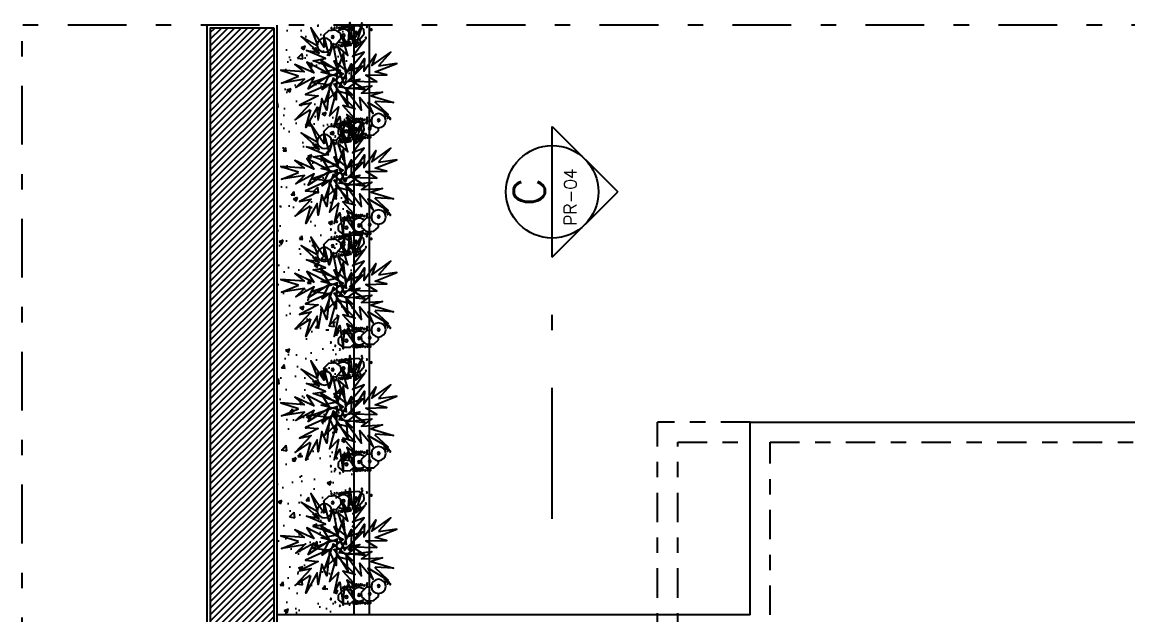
# Model space of a CAD drawing. Header units: millimetres. Extents: x 1999 to 2304, y 1614 to 1800.
# Drawn here: x 2206.26 to 2213.42, y 1641.02 to 1644.87 of the extents above; entities that cross this region are included whole.
import ezdxf
from ezdxf.enums import TextEntityAlignment as Align

# ---------------------------------------------------------------- set-up
doc = ezdxf.new("R2010")
doc.units = ezdxf.units.MM
doc.header["$LTSCALE"] = 0.03
doc.linetypes.add('DASHDOT', pattern=[25.4, 12.7, -6.35, 0, -6.35])
doc.linetypes.add('HIDDEN', pattern=[9.525, 6.35, -3.175])
for name, color, linetype in [('PL1', 1, 'Continuous'), ('PL250', 250, 'Continuous'), ('PL251', 251, 'Continuous'), ('PL3', 3, 'Continuous'), ('Projeção', 250, 'HIDDEN'), ('Texto', 4, 'Continuous'), ('Vegetação', 84, 'Continuous')]:
    doc.layers.add(name, color=color, linetype=linetype)
doc.styles.add('COTA50', font='ROMANS.shx', dxfattribs={"height": 0.08})
doc.styles.add('TIT50', font='ROMANS.SHX', dxfattribs={"height": 0.2})

# ---------------------------------------------------------------- blocks, each defined once
blk = doc.blocks.new('SHRUB1')
at = {"layer": 'Vegetação'}
for p, q in [((-1864, 369), (-1540, 636)), ((-1864, 46), (-1864, 369)), ((-1502, -316), (-1864, 46)), ((-1540, 636), (-1008, 636)), ((-1008, 636), (-707, 386)), ((-228, 198), (96, 465)), ((-228, -126), (-228, 198)), ((96, 465), (628, 465)), ((628, 465), (971, 179)), ((971, 179), (971, -26)), ((-970, -316), (-1502, -316)), ((-847, -170), (-970, -316)), ((134, -487), (-228, -126)), ((491, -487), (134, -487))]:
    blk.add_line(p, q, dxfattribs=at)
for centre, radius in [((-1754, 791), 36.4), ((-2382, 296), 36.4), ((-2078, 524), 36.4), ((-1274, 179), 85.1), ((-823, 619), 36.4), ((-769, 619), 36.4), ((-705, 619), 36.4), ((-632, 637), 36.4), ((-560, 647), 36.4), ((-532, 583), 36.4), ((-469, 619), 36.4), ((-399, 46), 85.1), ((-387, 601), 36.4), ((-332, 637), 36.4), ((-241, 583), 36.4), ((-178, 610), 36.4), ((-114, 592), 36.4), ((22, 647), 36.4), ((195, 628), 36.4), ((241, 519), 36.4), ((362, 8), 85.1), ((395, 619), 36.4), ((-1945, -256), 36.4), ((-1526, -466), 36.4), ((-1393, -542), 36.4), ((-1184, -599), 36.4), ((-1165, -485), 36.4), ((-989, -500), 36.4), ((-862, -637), 36.4), ((-808, -491), 36.4), ((-807, -637), 36.4), ((-743, -637), 36.4), ((-671, -619), 36.4), ((-598, -610), 36.4), ((-570, -673), 36.4), ((-507, -637), 36.4), ((-425, -655), 36.4), ((-370, -619), 36.4), ((-279, -673), 36.4), ((-216, -646), 36.4), ((-152, -664), 36.4), ((-16, -610), 36.4), ((157, -628), 36.4), ((203, -737), 36.4), ((357, -637), 36.4), ((990, -525), 500), ((990, -544), 85.1), ((1613, -713), 36.4), ((1708, -770), 36.4), ((1803, -656), 36.4), ((1423, -1037), 36.4), ((1518, -885), 36.4), ((1537, -961), 36.4), ((1613, -865), 36.4)]:
    blk.add_circle(centre, radius, dxfattribs=at)
blk.add_arc((-380, 8), 500, 45.24413, 316.52303, dxfattribs=at)
blk = doc.blocks.new('BUSH-P3')
at = {"layer": 'Vegetação'}
for points in [[(-114, -21), (-165, 440), (-16, 206), (-29, 641), (84, 453), (93, 813), (143, 611), (289, 987), (243, 672)], [(-56, -104), (-448, 142), (-172, 113), (-521, 375), (-303, 346), (-579, 578), (-390, 491), (-593, 839), (-376, 607)], [(-70, -110), (19, 344), (-149, 124), (-100, 556), (-228, 378), (-208, 738), (-274, 541), (-388, 927), (-369, 610)], [(-127, -13), (284, 200), (6, 194), (375, 425), (156, 414), (450, 623), (254, 552), (486, 882), (250, 669)], [(-84, 77), (243, 404), (154, 141), (486, 423), (409, 217), (697, 434), (570, 270), (955, 390), (680, 230)], [(41, -126), (-259, 227), (-191, -42), (-499, 266), (-439, 55), (-708, 295), (-595, 120), (-969, 272), (-708, 90)], [(-87, 91), (336, -97), (158, 116), (569, -28), (424, 137), (770, 37), (593, 145), (995, 171), (681, 222)], [(45, -111), (-392, -264), (-198, -66), (-619, -176), (-461, -24), (-814, -95), (-628, -2), (-1027, 57), (-710, 82)], [(113, 63), (-164, -308), (83, -182), (-149, -550), (44, -445), (-130, -761), (15, -612), (-50, -1010), (70, -715)], [(10, 114), (470, 62), (209, -32), (636, -116), (427, -184), (777, -274), (569, -277), (903, -503), (606, -388)], [(20, 125), (137, -323), (192, -51), (336, -462), (374, -246), (512, -579), (486, -373), (757, -671), (601, -394)], [(98, 64), (344, -329), (108, -183), (309, -569), (125, -449), (273, -778), (141, -617), (173, -1019), (77, -715)], [(123, -49), (-340, -63), (-88, -178), (-520, -226), (-318, -312), (-673, -372), (-467, -393), (-818, -590), (-513, -500)], [(114, -37), (-40, -474), (-73, -198), (-250, -596), (-270, -377), (-435, -698), (-392, -495), (-686, -770), (-508, -506)]]:
    blk.add_lwpolyline(points, dxfattribs=at)
blk = doc.blocks.new('CORTE50')
at = {"layer": 'PL3'}
for p, q in [((-0.4243, 0), (0, 0.4243)), ((0.4243, 0), (0, 0.4243)), ((0.4243, 0), (-0.4243, 0)), ((0.8985, 0), (0.7985, 0)), ((2.1213, 0), (1.2728, 0))]:
    blk.add_line(p, q, dxfattribs=at)
blk.add_circle((0, 0), 0.3, dxfattribs=at)

msp = doc.modelspace()

# ---------------------------------------------------------------- hatches: boundary and pattern name
at = {"layer": 'PL1'}
h = msp.add_hatch(dxfattribs=at)
h.set_pattern_fill('_USER', color=251, scale=0.03, angle=45, pattern_type=0)
h.set_pattern_definition([(45, (174.669163, -0.952507), (-0.02121320344, 0.02121320344), [])])
h.paths.add_polyline_path([(2207.8883, 1644.8269), (2207.4753, 1644.8269), (2207.4753, 1624.7089), (2206.2753, 1624.7089), (2206.2753, 1624.4489), (2207.7893, 1624.4489), (2207.7893, 1624.5489), (2208.0218, 1624.5489), (2208.0218, 1624.8089), (2207.8943, 1624.8089), (2207.8943, 1632.9909), (2208.1718, 1632.9909), (2208.1718, 1633.1549), (2207.8883, 1633.1549)])
h.paths.add_polyline_path([(2207.7243, 1632.9909), (2207.8043, 1632.9909), (2207.8043, 1631.6929), (2207.7243, 1631.6929)], flags=16)
h.paths.add_polyline_path([(2207.7443, 1632.9709), (2207.7843, 1632.9709), (2207.7843, 1631.7129), (2207.7443, 1631.7129)], flags=0)
h.paths.add_polyline_path([(2207.7243, 1631.4639), (2207.8043, 1631.4639), (2207.8043, 1630.3549), (2207.7243, 1630.3549)], flags=16)
h.paths.add_polyline_path([(2207.7443, 1631.4439), (2207.7843, 1631.4439), (2207.7843, 1630.3749), (2207.7443, 1630.3749)], flags=0)
h.paths.add_polyline_path([(2207.7243, 1630.1119), (2207.8043, 1630.1119), (2207.8043, 1628.9529), (2207.7243, 1628.9529)], flags=16)
h.paths.add_polyline_path([(2207.7443, 1630.0919), (2207.7843, 1630.0919), (2207.7843, 1628.9729), (2207.7443, 1628.9729)], flags=0)
h.paths.add_polyline_path([(2207.7243, 1628.7059), (2207.8043, 1628.7059), (2207.8043, 1627.5209), (2207.7243, 1627.5209)], flags=16)
h.paths.add_polyline_path([(2207.7443, 1628.6859), (2207.7843, 1628.6859), (2207.7843, 1627.5409), (2207.7443, 1627.5409)], flags=0)
h.paths.add_polyline_path([(2207.8043, 1627.2739), (2207.8043, 1626.2799), (2207.5953, 1626.2799), (2207.5953, 1627.2739)], flags=16)
h.paths.add_polyline_path([(2207.7843, 1627.2539), (2207.7843, 1626.2999), (2207.6153, 1626.2999), (2207.6153, 1627.2539)], flags=0)
h.paths.add_polyline_path([(2207.7353, 1626.0339), (2207.8043, 1626.0339), (2207.8043, 1624.8089), (2207.7353, 1624.8089)], flags=16)
h.paths.add_polyline_path([(2207.7553, 1626.0139), (2207.7843, 1626.0139), (2207.7843, 1624.8289), (2207.7553, 1624.8289)], flags=0)
at = {"layer": 'Vegetação'}
h = msp.add_hatch(dxfattribs=at)
h.set_pattern_fill('AR-CONC', color=256, scale=0.0015)
h.set_pattern_definition([(50, (174.66916, -0.9525), (0.273277003, -0.023908628), [0.028575, -0.314325]), (355, (174.66916, -0.9525), (-0.052865132, 0.286585268), [0.02286, -0.251460876]), (100.451445, (174.69194, -0.9545), (0.22041187, 0.262676628), [0.024285013, -0.267135367]), (46.1842, (174.66916, -0.8763), (0.40661856, -0.06306349), [0.0428625, -0.4714875]), (96.635558, (174.70305, -0.88156), (0.3561062, 0.371139187), [0.036427535, -0.40070341]), (351.184151, (174.66916, -0.8763), (0.3561062, 0.37113919), [0.03428995, -0.3771896]), (21, (174.70726, -0.89536), (0.227421587, -0.153397797), [0.028575, -0.314325]), (326, (174.70726, -0.89536), (0.092703043, 0.27628195), [0.02286, -0.25146]), (71.451445, (174.72621, -0.90814), (0.32012463, 0.122884153), [0.024285013, -0.267134906]), (37.5, (174.66916, -0.95251), (0.004632905, 0.1268325583), [0, -0.248412, 0, -0.25527, 0, -0.2524125]), (7.5, (174.66916, -0.95251), (0.100229494, 0.150270862), [0, -0.145542, 0, -0.242697, 0, -0.0962025]), (327.5, (174.5842, -0.95251), (0.2033858928, -0.008593116), [0, -0.09525, 0, -0.29718, 0, -0.394335]), (317.5, (174.5461, -0.9525), (0.222193772, 0.038139737), [0, -0.123825, 0, -0.197358, 0, -0.280035])])
h.paths.add_polyline_path([(2208.4083, 1644.8469), (2207.9083, 1644.8469), (2207.9083, 1641.0209), (2208.4083, 1641.0209)])

# ---------------------------------------------------------------- linework, layer by layer
at = {"color": 5, "linetype": 'DASHDOT'}
for p in [(2206.2553, 1618.2109), (2219.8618, 1644.8469)]:
    msp.add_line(p, (2206.2553, 1644.8469), dxfattribs=at)
at = {"layer": 'PL1'}
for p, q in [((2207.4553, 1624.7289), (2207.4553, 1644.8469)), ((2207.9083, 1633.1749), (2207.9083, 1644.8469))]:
    msp.add_line(p, q, dxfattribs=at)
at = {"layer": 'PL1', "color": 6}
msp.add_lwpolyline([(2207.8883, 1644.8269), (2207.4753, 1644.8269), (2207.4753, 1624.7089), (2206.2753, 1624.7089), (2206.2753, 1624.4489), (2207.7893, 1624.4489), (2207.7893, 1624.5489), (2208.0218, 1624.5489), (2208.0218, 1624.8089), (2207.8943, 1624.8089), (2207.8943, 1632.9909), (2208.1718, 1632.9909), (2208.1718, 1633.1549), (2207.8883, 1633.1549)], close=True, dxfattribs=at)
at = {"layer": 'PL250'}
for p, q in [((2208.4083, 1641.0209), (2208.4083, 1644.8469)), ((2210.9753, 1642.2709), (2217.4273, 1642.2709)), ((2210.9753, 1641.0209), (2210.9753, 1642.2709)), ((2208.4083, 1641.0209), (2207.9083, 1641.0209))]:
    msp.add_line(p, q, dxfattribs=at)
at = {"layer": 'PL251'}
for p, q in [((2208.5083, 1641.0209), (2208.5083, 1644.8469)), ((2210.9753, 1641.0209), (2208.4083, 1641.0209))]:
    msp.add_line(p, q, dxfattribs=at)
at = {"layer": 'Projeção', "linetype": 'DASHDOT', "ltscale": 0.5}
for p, q in [((2210.3753, 1633.7749), (2210.3753, 1642.2709)), ((2210.9753, 1642.2709), (2210.3753, 1642.2709)), ((2210.5053, 1633.7749), (2210.5053, 1642.1409)), ((2210.5053, 1642.1409), (2210.9753, 1642.1409)), ((2211.1053, 1642.1409), (2214.2013, 1642.1409)), ((2211.1053, 1641.0209), (2211.1053, 1642.1409))]:
    msp.add_line(p, q, dxfattribs=at)

# ---------------------------------------------------------------- block references
at = {"layer": 'PL3', "rotation": 270}
msp.add_blockref('CORTE50', (2209.692, 1643.7654), dxfattribs=at)
at = {"layer": 'Vegetação'}
for name, p, xscale, yscale, zscale, rotation in [('BUSH-P3', (2208.3149, 1644.4894), -0.0003746270609553904, 0.0003746270609553904, 0.0003746270609553904, 270), ('SHRUB1', (2208.3024, 1644.7717), -9.232471508476136e-05, 9.232471508476139e-05, 9.232471508476139e-05, 4.613592185600481), ('SHRUB1', (2208.4756, 1644.1758), -9.232457109928159e-05, 9.232457109928159e-05, 9.232457109928159e-05, 181.0965143739051), ('BUSH-P3', (2208.3149, 1643.865), -0.0003746270609553904, 0.0003746270609553904, 0.0003746270609553904, 270), ('SHRUB1', (2208.3024, 1644.1473), -9.232471508476136e-05, 9.232471508476139e-05, 9.232471508476139e-05, 4.613592185600481), ('SHRUB1', (2208.4756, 1643.5514), -9.232457109928159e-05, 9.232457109928159e-05, 9.232457109928159e-05, 181.0965143739051), ('BUSH-P3', (2208.3149, 1643.1324), -0.0003746270609553904, 0.0003746270609553904, 0.0003746270609553904, 270), ('SHRUB1', (2208.3024, 1643.4148), -9.232471508476136e-05, 9.232471508476139e-05, 9.232471508476139e-05, 4.613592185600481), ('SHRUB1', (2208.4756, 1642.8188), -9.232457109928159e-05, 9.232457109928159e-05, 9.232457109928159e-05, 181.0965143739051), ('BUSH-P3', (2208.3149, 1642.3306), -0.0003746270609553904, 0.0003746270609553904, 0.0003746270609553904, 270), ('SHRUB1', (2208.3024, 1642.6129), -9.232471508476136e-05, 9.232471508476139e-05, 9.232471508476139e-05, 4.613592185600481), ('SHRUB1', (2208.4756, 1642.0169), -9.232457109928159e-05, 9.232457109928159e-05, 9.232457109928159e-05, 181.0965143739051), ('BUSH-P3', (2208.3149, 1641.4693), -0.0003746270609553904, 0.0003746270609553904, 0.0003746270609553904, 270), ('SHRUB1', (2208.3024, 1641.7516), -9.232471508476136e-05, 9.232471508476139e-05, 9.232471508476139e-05, 4.613592185600481), ('SHRUB1', (2208.4756, 1641.1557), -9.232457109928159e-05, 9.232457109928159e-05, 9.232457109928159e-05, 181.0965143739051)]:
    msp.add_blockref(name, p, dxfattribs=dict(at, xscale=xscale, yscale=yscale, zscale=zscale, rotation=rotation))

# ---------------------------------------------------------------- texts
at = {"layer": 'Texto', "style": 'COTA50'}
msp.add_text('PR-04', height=0.08, rotation=90, dxfattribs=at).set_placement((2209.8501, 1643.5462))
at = {"layer": 'Texto', "style": 'TIT50'}
msp.add_text('C', height=0.2, rotation=90, dxfattribs=at).set_placement((2209.5431, 1643.7654), align=Align.MIDDLE)

doc.saveas('drawing.dxf')
